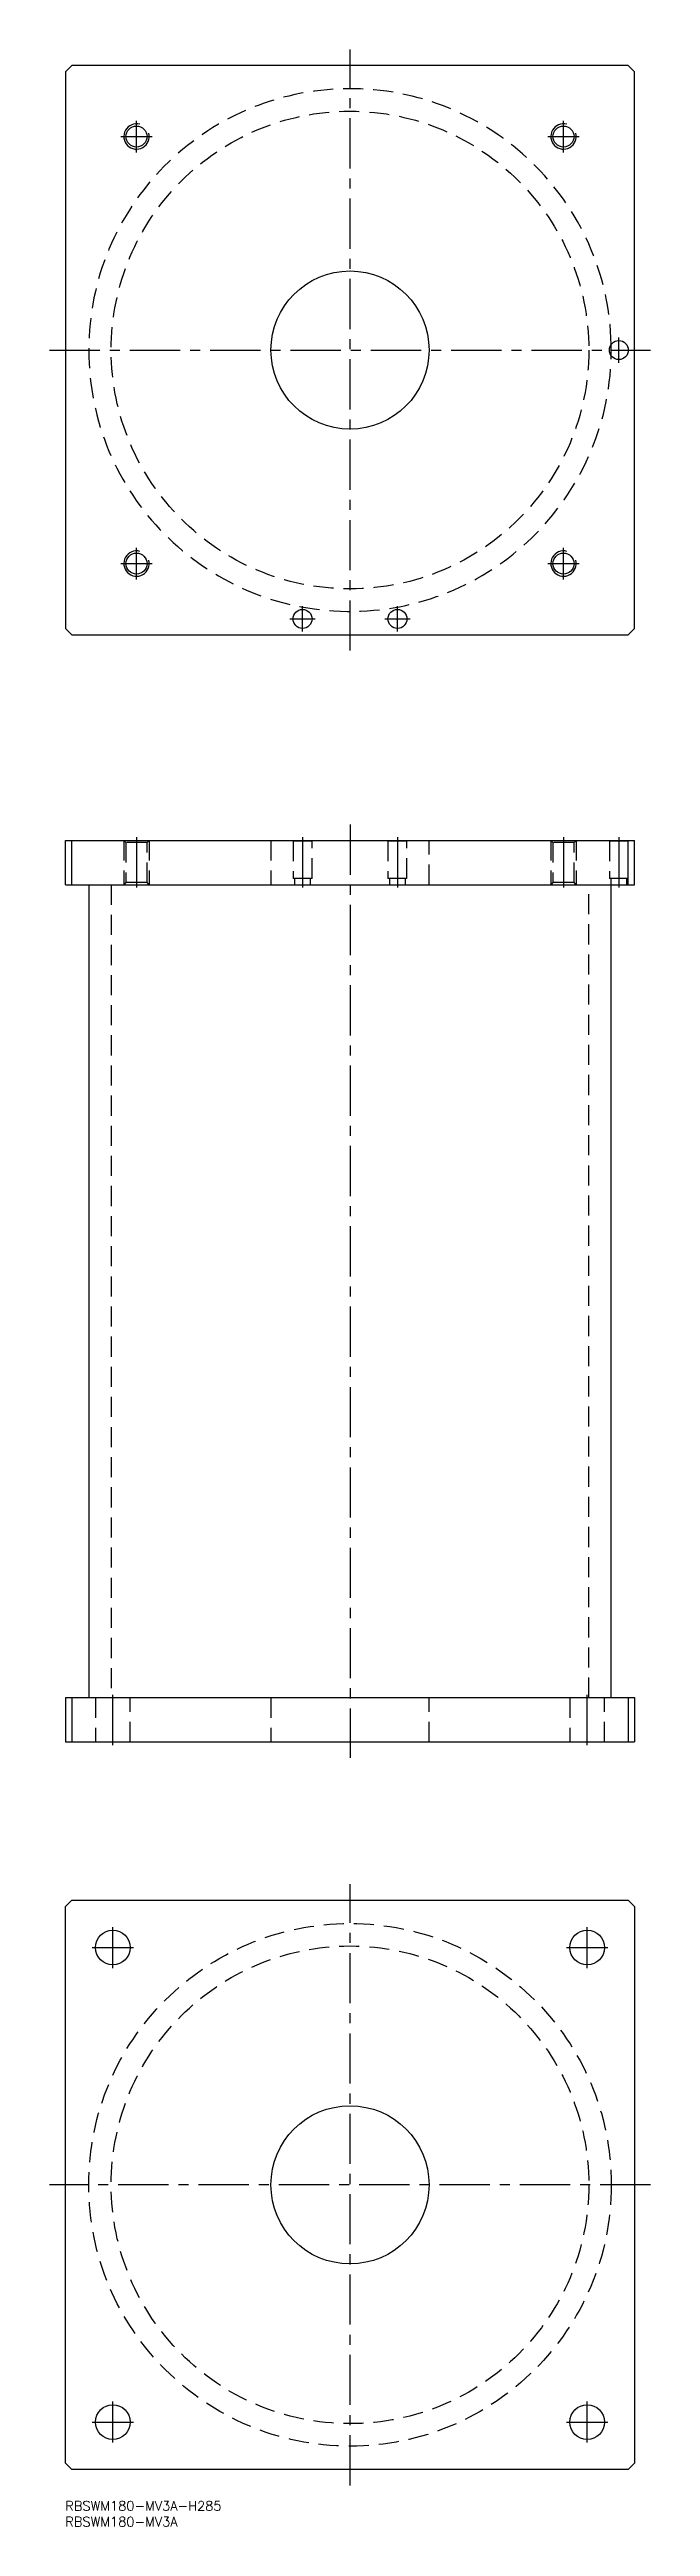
# Model space of a CAD drawing. Extents: x -5 to 185, y -8 to 775.
import ezdxf

# ---------------------------------------------------------------- set-up
doc = ezdxf.new("R2010")
doc.units = 0
doc.header["$LTSCALE"] = 0.5
doc.linetypes.add('CENTER', pattern=[50.8, 31.75, -6.35, 6.35, -6.35])
doc.linetypes.add('DASHED', pattern=[19.05, 12.7, -6.35])
for name, color, linetype in [('MSM_CENTER', 1, 'CENTER'), ('MSM_CONTINUOUS', 7, 'CONTINUOUS'), ('MSM_DASHED', 4, 'DASHED'), ('MSM_NARROW', 5, 'CONTINUOUS'), ('MSM_PART_NUMBER', 7, 'CONTINUOUS')]:
    doc.layers.add(name, color=color, linetype=linetype)
doc.styles.get("Standard").update_dxf_attribs({"font": 'txt.shx', "height": 3, "bigfont": 'bigfont.shx'})

msp = doc.modelspace()

# ---------------------------------------------------------------- linework, layer by layer
at = {"layer": 'MSM_CENTER'}
for p, q in [((90, 585), (90, 775)), ((22.5, 742.5), (22.5, 752.5)), ((157.5, 742.5), (157.5, 752.5)), ((17.5, 747.5), (27.5, 747.5)), ((152.5, 747.5), (162.5, 747.5)), ((175, 676), (175, 684)), ((-5, 680), (185, 680)), ((17.5, 612.5), (27.5, 612.5)), ((22.5, 607.5), (22.5, 617.5)), ((152.5, 612.5), (162.5, 612.5)), ((157.5, 607.5), (157.5, 617.5)), ((75, 591), (75, 599)), ((105, 591), (105, 599)), ((71, 595), (79, 595)), ((101, 595), (109, 595)), ((22.5, 526), (22.5, 510)), ((75, 526), (75, 510)), ((90, 530), (90, 235)), ((105, 526), (105, 510)), ((157.5, 526), (157.5, 510)), ((175, 526), (175, 510)), ((15, 239), (15, 255)), ((165, 239), (165, 255)), ((90, 5), (90, 195)), ((15, 168.5), (15, 181.5)), ((165, 168.5), (165, 181.4)), ((8.5, 175), (21.5, 175)), ((158.5, 175), (171.5, 175)), ((185, 100), (-5, 100)), ((15, 18.5), (15, 31.5)), ((165, 18.5), (165, 31.5)), ((8.5, 25), (21.5, 25)), ((158.5, 25), (171.5, 25))]:
    msp.add_line(p, q, dxfattribs=at)
at = {"layer": 'MSM_CONTINUOUS'}
for p, q in [((2, 770), (0, 768)), ((0, 768), (0, 592)), ((178, 770), (2, 770)), ((180, 768), (178, 770)), ((180, 592), (180, 768)), ((0, 592), (2, 590)), ((2, 590), (178, 590)), ((178, 590), (180, 592)), ((0, 525), (180, 525)), ((0, 511), (0, 525)), ((2, 511), (2, 525)), ((178, 511), (178, 525)), ((180, 511), (180, 525)), ((0, 511), (180, 511)), ((7.4, 511), (7.4, 254)), ((172.6, 254), (172.6, 511)), ((0, 254), (180, 254)), ((0, 254), (0, 240)), ((2, 254), (2, 240)), ((178, 254), (178, 240)), ((180, 254), (180, 240)), ((0, 240), (180, 240)), ((0, 188), (2, 190)), ((0, 12), (0, 188)), ((2, 190), (178, 190)), ((178, 190), (180, 188)), ((180, 188), (180, 12)), ((2, 10), (0, 12)), ((178, 10), (2, 10)), ((180, 12), (178, 10))]:
    msp.add_line(p, q, dxfattribs=at)
for centre, radius in [((22.5, 747.5), 3.3235), ((157.5, 747.5), 3.3235), ((90, 680), 25), ((175, 680), 3), ((22.5, 612.5), 3.3235), ((157.5, 612.5), 3.3235), ((75, 595), 3), ((105, 595), 3), ((15, 175), 5.5), ((165, 175), 5.5), ((90, 100), 25), ((15, 25), 5.5), ((165, 25), 5.5)]:
    msp.add_circle(centre, radius, dxfattribs=at)
msp.add_arc((90, 680), 82.6, 358.7691532, 1.2308468, dxfattribs=at)
at = {"layer": 'MSM_DASHED'}
for p, q in [((18.5, 525), (19.1765, 524.3235)), ((18.5, 525), (18.5, 511)), ((25.8235, 524.3235), (26.5, 525)), ((26.5, 525), (26.5, 511)), ((65, 525), (65, 511)), ((71.8, 525), (72, 524.8)), ((72, 524.8), (72, 513)), ((78, 524.8), (72, 524.8)), ((78, 524.8), (78.2, 525)), ((78, 513), (78, 524.8)), ((101.8, 525), (102, 524.8)), ((102, 524.8), (102, 513)), ((108, 524.8), (102, 524.8)), ((108, 524.8), (108.2, 525)), ((108, 513), (108, 524.8)), ((115, 511), (115, 525)), ((153.5, 525), (154.1765, 524.3235)), ((153.5, 525), (153.5, 511)), ((160.8235, 524.3235), (161.5, 525)), ((161.5, 525), (161.5, 511)), ((171.8, 525), (172, 524.8)), ((172, 524.8), (172, 513)), ((178, 524.8), (172, 524.8)), ((178, 524.8), (178.2, 525)), ((19.1765, 524.3235), (19.1765, 511.6765)), ((25.8235, 524.3235), (19.1765, 524.3235)), ((25.8235, 511.6765), (25.8235, 524.3235)), ((154.1765, 524.3235), (154.1765, 511.6765)), ((160.8235, 524.3235), (154.1765, 524.3235)), ((160.8235, 511.6765), (160.8235, 524.3235)), ((14.5, 511), (14.5, 254)), ((19.1765, 511.6765), (18.5, 511)), ((25.8235, 511.6765), (19.1765, 511.6765)), ((26.5, 511), (25.8235, 511.6765)), ((78, 513), (72, 513)), ((72.5, 513), (72.5, 511)), ((77.5, 511), (77.5, 513)), ((108, 513), (102, 513)), ((102.5, 513), (102.5, 511)), ((107.5, 511), (107.5, 513)), ((154.1765, 511.6765), (153.5, 511)), ((160.8235, 511.6765), (154.1765, 511.6765)), ((161.5, 511), (160.8235, 511.6765)), ((165.5, 254), (165.5, 511)), ((178, 513), (172, 513)), ((172.5, 513), (172.5, 511)), ((177.5, 511), (177.5, 513)), ((9.5, 254), (9.5, 240)), ((20.5, 240), (20.5, 254)), ((65, 254), (65, 240)), ((115, 240), (115, 254)), ((159.5, 254), (159.5, 240)), ((170.5, 240), (170.5, 254))]:
    msp.add_line(p, q, dxfattribs=at)
for centre, radius in [((90, 680), 75.5), ((90, 100), 82.6), ((90, 100), 75.5)]:
    msp.add_circle(centre, radius, dxfattribs=at)
msp.add_arc((90, 680), 82.6, 1.2308468, 358.7691532, dxfattribs=at)
at = {"layer": 'MSM_NARROW'}
for centre in [(22.5, 747.5), (157.5, 747.5), (22.5, 612.5), (157.5, 612.5)]:
    msp.add_arc(centre, 4, 75, 15, dxfattribs=at)

# ---------------------------------------------------------------- texts
at = {"layer": 'MSM_PART_NUMBER'}
for s, p in [('RBSWM180-MV3A-H285', (0, -3)), ('RBSWM180-MV3A', (0, -8))]:
    msp.add_text(s, height=3, dxfattribs=at).set_placement(p)

doc.saveas('drawing.dxf')
